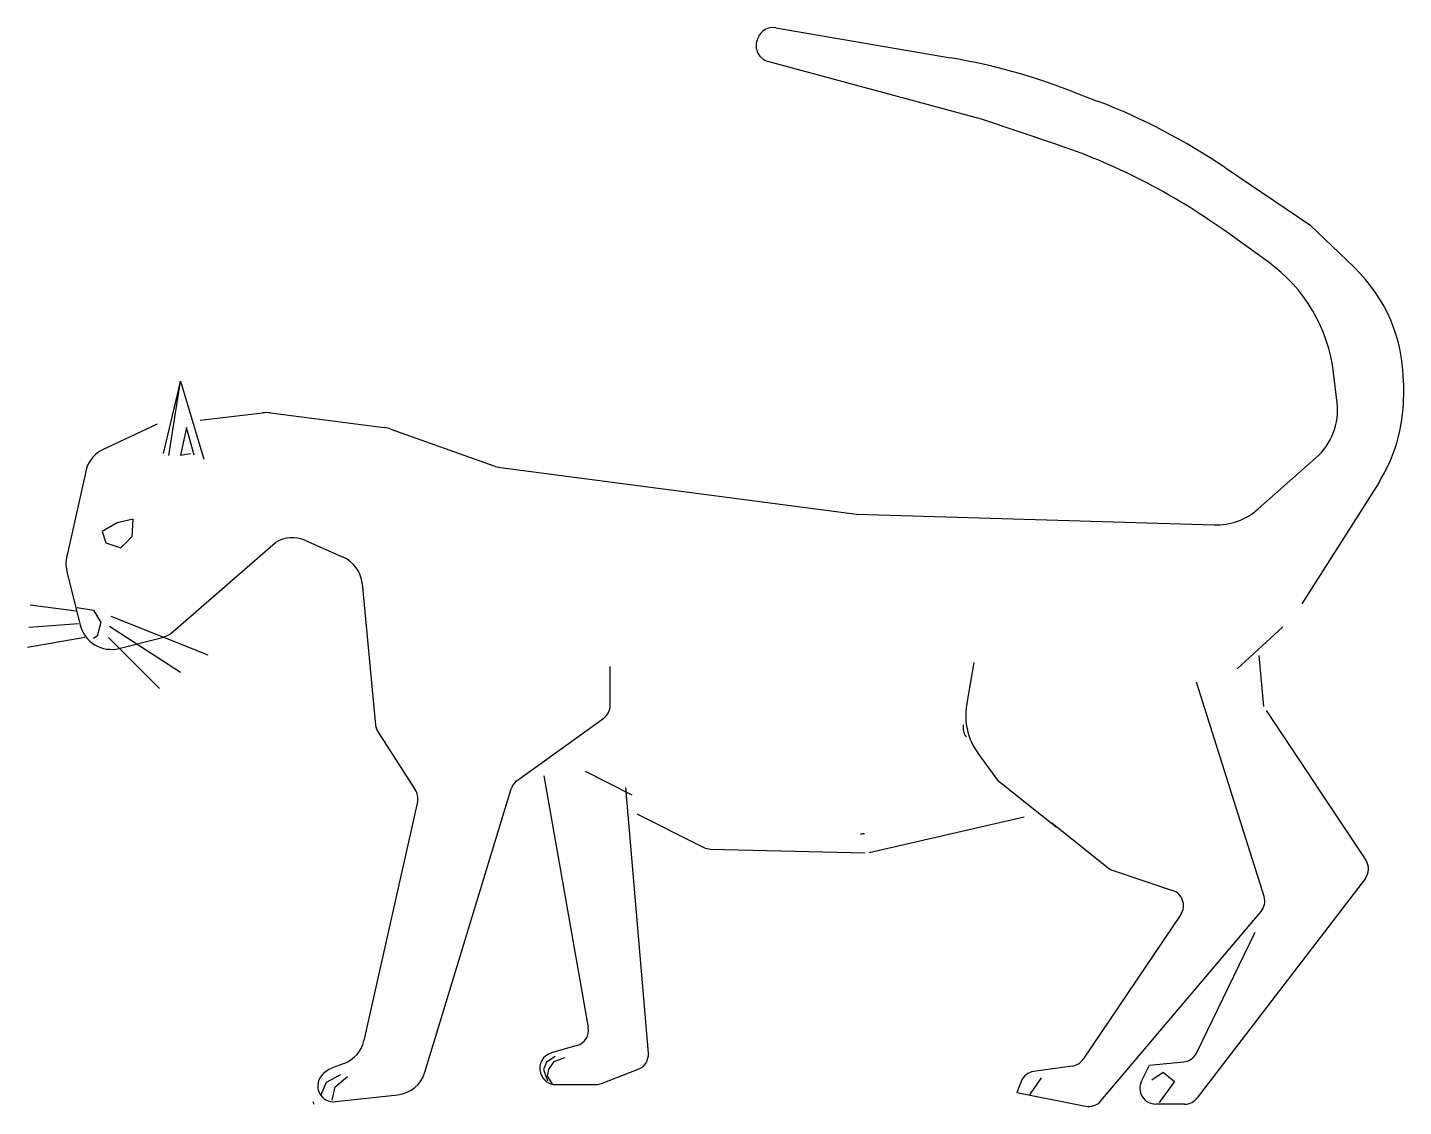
# Model space of a CAD drawing. Extents: x -0.128 to 0.39, y -0.003 to 0.403.
import ezdxf

# ---------------------------------------------------------------- set-up
doc = ezdxf.new("R2010")
doc.units = 0
doc.header["$LTSCALE"] = 25
doc.header["$MEASUREMENT"] = 0
doc.layers.get('0').update_dxf_attribs({"linetype": 'CONTINUOUS'})

msp = doc.modelspace()

# ---------------------------------------------------------------- linework, layer by layer
for p, q in [((0.1470070229017892, 0.398472312234432), (0.1473611244221615, 0.39941684406881)), ((0.1539959112162421, 0.4032238604653458), (0.2198155888801239, 0.3919079751202332)), ((0.2314295808420468, 0.368772659949542), (0.1510543871111736, 0.3905753499523144)), ((0.2653265097988253, 0.3793730808896782), (0.2749828043482125, 0.3756580944494061)), ((0.2586939840255411, 0.3596820124695626), (0.2314295808420468, 0.368772659949542)), ((0.3231983573572279, 0.3505072481658971), (0.3549184314060199, 0.3290688391089134)), ((0.3392837245812359, 0.3150976354695842), (0.3227038600738581, 0.3269951751378812)), ((0.3549184314060199, 0.3290688391089134), (0.3717212647321162, 0.3129616710539551)), ((-0.0701763142717482, 0.2694899075343642), (-0.07653293686016127, 0.2430513056834798)), ((-0.07435233484014248, 0.242308638012787), (-0.06994201874854866, 0.2702483637895057)), ((-0.06994201874854866, 0.2702483637895057), (-0.0611213865654463, 0.2408381261297876)), ((0.365213564696802, 0.2621231742788837), (0.3638921289208383, 0.2733584843465167)), ((0.3902009601385714, 0.2696481130558084), (0.3902009601385714, 0.264136747219581)), ((-0.07876265093170787, 0.2540727330766686), (-0.09910520259734312, 0.2444971204341186)), ((-0.06259149192928248, 0.2555432449596537), (-0.0390699929835705, 0.2583112453361593)), ((-0.03613144185536044, 0.2582947635776662), (0.006690712383630171, 0.2527677964054931)), ((-0.067738157662518, 0.2528239901960205), (-0.06991508320646744, 0.2423532567897269)), ((-0.06486461594445814, 0.2424405129014531), (-0.067738157662518, 0.2528239901960205)), ((0.009191665170305896, 0.2521670653122214), (0.04792630164146772, 0.2383294411979051)), ((-0.06991508320646744, 0.2423532567897269), (-0.0661707712708619, 0.2429640495717535)), ((0.3355834054864317, 0.2221457068775123), (0.3572820997940198, 0.2413460135622358)), ((-0.1053789957576328, 0.2374336294084856), (-0.1124724878872883, 0.2053688676687671)), ((0.05041083595747864, 0.2377308407185978), (0.1843862091986637, 0.2202509597679949)), ((0.3808754922586388, 0.2320105617253034), (0.3519782206782907, 0.1864291864593213)), ((-0.08771501448129015, 0.2183425337587295), (-0.09380216459263124, 0.2169365409482538)), ((-0.08818325679752093, 0.2117812339764669), (-0.08771501448129015, 0.2183425337587295)), ((0.1843862091986637, 0.2202509597679949), (0.3189446131911495, 0.2161306859130434)), ((-0.09380216459263124, 0.2169365409482538), (-0.09942107238774156, 0.2136558910571154)), ((-0.09942107238774156, 0.2136558910571154), (-0.09801634543896398, 0.209437912625674)), ((-0.09801634543896398, 0.209437912625674), (-0.09239743764388209, 0.2075632555450255)), ((-0.09239743764388209, 0.2075632555450255), (-0.08818325679752093, 0.2117812339764669)), ((-0.07374510635153797, 0.1751208375953297), (-0.03418713418972175, 0.2095174246730664)), ((-0.02295109548180108, 0.2103074738410413), (-0.008723815016026037, 0.2039824895532547)), ((-0.1127298729210509, 0.1986654084251001), (-0.1076663539994627, 0.1784057320044496)), ((-0.001652626564947468, 0.1941546485967223), (0.003424304444138215, 0.1408321321318482)), ((-0.1092541610291846, 0.1836613777667822), (-0.1265791267307463, 0.1860046991176034)), ((-0.108785918712897, 0.1850673705772721), (-0.1026987686015559, 0.1841300420369549)), ((-0.1026987686015559, 0.1841300420369549), (-0.09988931470400075, 0.1794433993353408)), ((-0.09614337617392721, 0.1817867206861337), (-0.05962047550576699, 0.1672581283111469)), ((-0.1083176763966662, 0.178974735065168), (-0.1270473690470055, 0.1775687422546923)), ((-0.09988931470400075, 0.1794433993353408), (-0.1012940416527783, 0.1742880923635539)), ((-0.0966116184901864, 0.1780374065248509), (-0.06992180646346924, 0.1606968285288843)), ((0.3276501869626145, 0.1619987736735027), (0.3448192164782711, 0.177748351914218)), ((-0.1059764648153418, 0.1738194280933953), (-0.1275156113632647, 0.1700701139321126)), ((-0.1012940416527783, 0.1742880923635539), (-0.1026987686015559, 0.1733507638232368)), ((-0.0970798608064456, 0.1738194280933953), (-0.07788192583987552, 0.1546041930167803)), ((-0.0931132697632222, 0.1696738816197438), (-0.07719517321555713, 0.1736545061898056)), ((0.3358174260296209, 0.1670629264942107), (0.3375604846196154, 0.1478764769389755)), ((0.09176957127570518, 0.1483277596812371), (0.09176957127564833, 0.1629009963315724)), ((0.228489370114346, 0.1643715082145434), (0.2258124626351332, 0.148305621967566)), ((0.337751159460737, 0.07635500137676843), (0.3122853758541453, 0.1570189487996174)), ((0.3385212711557699, 0.146329205291039), (0.3760599542280829, 0.09000561017336395)), ((0.05666228234309756, 0.1199706159434868), (0.08927603800518114, 0.1434590133256535)), ((0.004359460202238097, 0.1381419584041481), (0.01836738285908268, 0.1164873643063515)), ((0.2300745713693004, 0.1302475395277298), (0.2374181272881231, 0.1201473579707653)), ((0.06677778009009216, 0.1217266636079728), (0.08347951636145012, 0.02705732031326136)), ((0.0822679489059226, 0.1234428595384855), (0.09990921327218416, 0.1146197882405744)), ((0.2374181272881231, 0.1201473579707653), (0.2594697077460069, 0.1025012153749429)), ((0.02203226196053265, 0.01018106046434752), (0.05442769234858247, 0.1168455059293763)), ((0.1060914776931554, 0.01739660036221835), (0.09764999273107833, 0.1173151279590172)), ((0.0191846870309007, 0.1119180028863127), (-0.0009135459998788065, 0.02212107122403495)), ((0.1017043228839043, 0.1074348021614924), (0.126968003928198, 0.09479946863473288)), ((0.1891788692347234, 0.09290011426604394), (0.2474695164581533, 0.1063555217987471)), ((0.2578914773914676, 0.1040805210121505), (0.2791074103164135, 0.08710308130378053)), ((0.1295055406593804, 0.09416751981022742), (0.1876830196056574, 0.09274816453208246)), ((0.2809583737094101, 0.0860958462100001), (0.3033232832322881, 0.07863881489237201)), ((0.3758293532883386, 0.08302809248877452), (0.3126164746838356, 0.0005537118754830317)), ((0.3064003071566503, 0.06959266007771703), (0.2696713493570542, 0.01511742173559583)), ((0.2763490503948276, -0.0005639736062619249), (0.3366103661049635, 0.0706736384100708)), ((0.3122942412860255, 0.01743051691803998), (0.3343369563120291, 0.06290618828855088)), ((0.07102401051363927, 0.0160591787085167), (0.06772430105522176, 0.01404839009963155)), ((0.07921951383821124, 0.02024586459005207), (0.06960575002759128, 0.01749831537713931)), ((0.07059361362775007, 0.01419201785741109), (0.07461065122927835, 0.01577192319297183)), ((-0.008315031592331934, 0.01354230105913246), (-0.01250627739742072, 0.01192983768052613)), ((0.06772430105522176, 0.01404839009963155), (0.06657657602619338, 0.01117583494405494)), ((0.06657657602619338, 0.01117583494405494), (0.06815469794111095, 0.007010629968490889)), ((0.06815469794111095, 0.008734163061831168), (0.06858509482700015, 0.01117583494405494)), ((0.06858509482700015, 0.01117583494405494), (0.07059361362775007, 0.01419201785741109)), ((0.08839929502087784, 0.005956350787698739), (0.1022671695173756, 0.01129162359305269)), ((0.2655452447368134, 0.01253197006894879), (0.2510349657948154, 0.01045849987185932)), ((0.2916337285629425, 0.006886353532095768), (0.2946441114878837, 0.01290878426704012)), ((0.2946441114878837, 0.01290878426704012), (0.3074384360401723, 0.01407222631135596)), ((-0.01712211754369264, 0.001451276225097331), (-0.01497761544868581, 0.006457258304649827)), ((-0.01497761544868581, 0.006457258304649827), (-0.009616360211111896, 0.00931781949297772)), ((-0.01176086230614715, 0.004669407561948447), (-0.007114441100242175, 0.00860267919588864)), ((0.06548523414312513, 0.0100813866353775), (0.06553466825985765, 0.009908319382830655)), ((0.0700197511132501, 0.005861607906282984), (0.06815469794111095, 0.008734163061831168)), ((0.07130393229996912, 0.005556224852114156), (0.08624490172744004, 0.005556224852114156)), ((0.2463126513270879, 0.006746648739678562), (0.2446605291167714, 0.002615201086157981)), ((0.2496741779123965, 0.00163943158628399), (0.2539664352912894, 0.008082440866573393)), ((0.2954582566207762, 0.007366550946557027), (0.2997505139996974, 0.01023011062666512)), ((0.3040427713785903, 0.006650661026512239), (0.298319761540057, -0.001224128093852528)), ((0.2997505139996974, 0.01023011062666512), (0.3040427713785903, 0.006650661026512239)), ((-0.01283311335365056, -0.0003365745176040491), (-0.01176086230614715, 0.004669407561948447)), ((-0.01165722343682773, -0.0008737225157346984), (0.01187568879802825, 0.001741768555973522)), ((0.2446605291167714, 0.002615201086157981), (0.2705911946704873, -0.00257236611386702)), ((-0.02007695040651925, -0.0009665069555353512), (-0.01995843637743633, -0.001796334562797597)), ((0.3078543492132724, -0.001796334562797597), (0.2970005884069735, -0.001796334562797597))]:
    msp.add_line(p, q)
for centre, radius, start, end in [((0.1529792909458081, 0.3973106140451819), 0.006, 80.2449300882276, 159.4491623881936), ((0.1526251894254358, 0.3963660822108039), 0.006, 159.4491623882451, 254.8230824817775), ((0.1791507780618247, 0.1553781183132941), 0.24, 68.95718072529337, 80.24493008824017), ((0.1888070726110413, 0.151663131873093), 0.24, 55.9467135444995, 68.95718072525109), ((0.1827804329518301, 0.1320043175510932), 0.24, 54.33716850232417, 71.5602982144266), ((0.3043028678007147, 0.2663499210729015), 0.06, 6.707998797099736, 54.33716850229978), ((0.3302009601385691, 0.2696481130558084), 0.06, 0, 46.21096162835337), ((0.3302009601385691, 0.264136747219581), 0.06, 327.6264864840808, 0), ((0.3413778602487696, 0.2593197489694177), 0.024, 311.5043300571539, 6.707998797135257), ((-0.03766751559530235, 0.2463934830807801), 0.012, 82.64560978714815, 96.71167531276116), ((0.005154638643688259, 0.240866515908607), 0.012, 70.34115774923738, 82.64560978712584), ((-0.09399448149829936, 0.2336398403950142), 0.012, 115.2072274073987, 161.569803088566), ((0.05196332816805693, 0.2496299906015196), 0.012, 250.3411577492689, 262.5665600463273), ((0.3196791659411531, 0.24011944228468), 0.024, 268.2461105845294, 311.5043300571754), ((-0.02782588238258654, 0.1993422354637033), 0.012, 66.03163117723831, 122.012503395203), ((-0.1010879736279264, 0.2015750786552957), 0.012, 161.569803088585, 194.0325165209389), ((-0.0135986019168115, 0.1930172511759167), 0.012, 5.438837085232478, 66.03163117725259), ((-0.09602445470633825, 0.1813154022346453), 0.012, 194.032516520945, 284.0399713242118), ((-0.08010635815867317, 0.185296026804707), 0.012, 284.0399713242054, 302.0125033951997), ((0.08576957127570495, 0.1483277596812371), 0.006, 305.7613993388106, 0), ((0.2494860936620569, 0.1443611075485336), 0.024, 170.5402463409154, 216.0198383104415), ((0.009397292120070233, 0.1414008308422439), 0.006, 185.4388370851978, 212.8980180825631), ((0.2304909357320923, 0.1398778281754289), 0.006, 170.5402463408989, 216.0198383104662), ((0.06016874907260217, 0.1151018695879031), 0.006, 125.7613993388093, 163.1057567558292), ((0.01332955094125055, 0.11322849186827), 0.006, 347.3840545995429, 32.89801808255668), ((0.1860342483795137, 0.1059313657687682), 0.006, 268.6024327720967, 282.9980881042247), ((0.1296518790449284, 0.1001657349678311), 0.006, 243.428611714648, 268.6024327721035), ((0.3710672278177753, 0.08667804605050833), 0.006, 322.5314692929053, 33.68275647321692), ((0.2828562124862231, 0.09178778858296255), 0.006, 231.3324639715867, 251.5602982144342), ((0.3014254444554467, 0.07294687251942378), 0.006, 326.0108840759376, 71.56029821436401), ((0.3320295200563237, 0.07454866737498378), 0.006, 319.7714529888515, 17.52101995633898), ((0.07757076568253751, 0.0260148878626012), 0.006, 285.949580927878, 10.00526903176615), ((-0.0126238181791507, 0.02474204918794953), 0.012, 291.0428192747134, 347.3840545995125), ((0.07125449818323659, 0.01172929210459017), 0.006, 105.9495809278662, 195.9412118562007), ((0.1001127762239378, 0.01689149765746834), 0.006, 291.0428192747183, 4.829090917332739), ((0.3068950725839272, 0.0200475720046569), 0.006, 275.1958574300147, 334.1398614758247), ((-0.008197490810573527, 0.0007300895517090566), 0.012, 111.0428192746729, 133.3996996314906), ((0.2518837238758067, 0.004518835763505535), 0.006, 98.13232045248552, 158.2040525379754), ((0.2646964866558505, 0.01847163417730258), 0.006, 278.1323204524853, 326.0108840759464), ((-0.01231999357963787, 0.005089559779932529), 0.006, 133.39969963154, 276.3419306770234), ((0.01055014851243641, 0.01366833314732219), 0.012, 276.3419306769035, 343.1057567558286), ((0.07130393229996912, 0.01155622485211438), 0.006, 195.9412118568094, 270), ((0.08624490172744004, 0.01155622485211438), 0.006, 270, 291.0428192746729), ((0.2970005884069735, 0.00420366543718842), 0.006, 153.4412848799911, 270), ((0.3078543492132724, 0.00420366543718842), 0.006, 270, 322.5314692929135), ((0.2717682043461878, 0.00331105535865106), 0.006, 258.6870207031799, 319.7714529888555)]:
    msp.add_arc(centre, radius, start, end)

doc.saveas('drawing.dxf')
